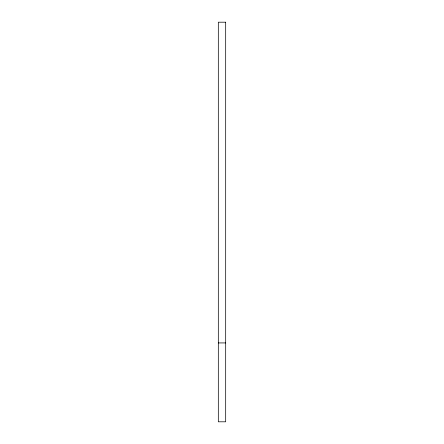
<?xml version="1.0" encoding="UTF-8"?>
<svg xmlns="http://www.w3.org/2000/svg" width="444" height="444" viewBox="0 0 444 444"><rect width="100%" height="100%" fill="white"/><g stroke="black" fill="none" stroke-linecap="round" stroke-linejoin="round"><path stroke-width="0.67" d="M218.32 342.929L225.68 342.929M225.68 22.2L218.32 22.2L218.32 421.8L225.68 421.8L225.68 22.2"/></g></svg>
